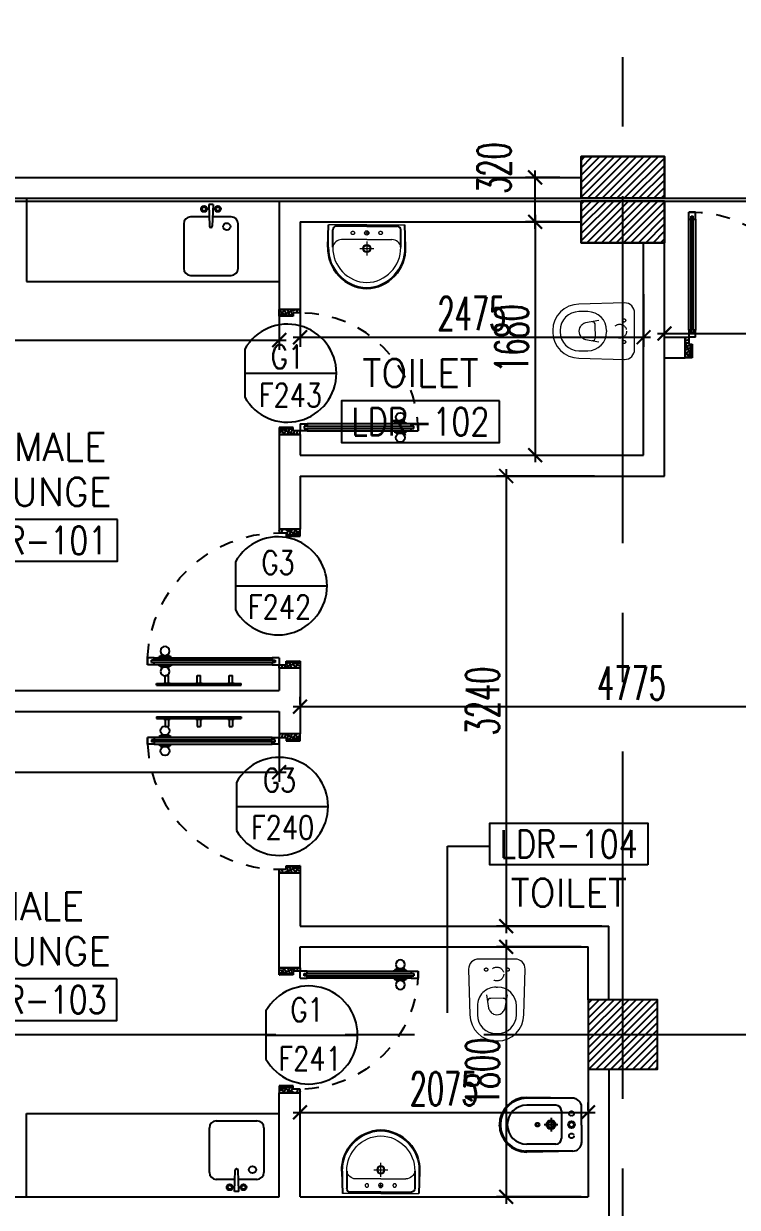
# Model space of a CAD drawing. Extents: x 275967.8 to 276060, y 57291.9 to 57371.4.
# Drawn here: x 275981.22 to 275986.36, y 57319.12 to 57327.64 of the extents above; entities that cross this region are included whole.
import ezdxf
from ezdxf.enums import TextEntityAlignment as Align

# ---------------------------------------------------------------- set-up
doc = ezdxf.new("R2010")
doc.units = 0
doc.header["$MEASUREMENT"] = 0
doc.header["$PDMODE"] = 34
for name, pattern in [('CENTERX2', [4, 2.5, -0.5, 0.5, -0.5]), ('DASHED', [0.75, 0.5, -0.25]), ('HIDDEN', [0.375, 0.25, -0.125]), ('HIDDEN2', [0.1875, 0.125, -0.0625])]:
    doc.linetypes.add(name, pattern=pattern)
doc.layers.get('0').update_dxf_attribs({"linetype": 'CONTINUOUS'})
doc.layers.get('DEFPOINTS').update_dxf_attribs({"linetype": 'CONTINUOUS'})
for name, color, linetype in [('AXES', 11, 'CENTERX2'), ('COL', 5, 'CONTINUOUS'), ('DIM', 4, 'CONTINUOUS'), ('DOOR', 7, 'CONTINUOUS'), ('DOOR-CR', 2, 'CONTINUOUS'), ('DOOR-NO', 3, 'CONTINUOUS'), ('FIX', 3, 'CONTINUOUS'), ('HAT', 8, 'CONTINUOUS'), ('ME-FIX', 3, 'CONTINUOUS'), ('NON-MEDICAL', 3, 'CONTINUOUS'), ('RM-BOX', 4, 'CONTINUOUS'), ('RM-NAME', 2, 'CONTINUOUS'), ('RM-NO', 2, 'CONTINUOUS'), ('WALL', 2, 'CONTINUOUS')]:
    doc.layers.add(name, color=color, linetype=linetype)
doc.styles.add('ROMANS', font='ROMANS.shx', dxfattribs={"width": 0.6})
doc.dimstyles.new('STANDARD in', dxfattribs={"dimtxt": 0.24, "dimasz": 0.1, "dimexe": 0.07, "dimexo": 0.05, "dimgap": 0.05, "dimtad": 1, "dimdec": 0, "dimlfac": 1000, "dimzin": 0, "dimdsep": 46, "dimtxsty": 'ROMANS', "dimblk": 'ARCHTICK', "dimcen": 0.05, "dimdle": 0.05, "dimclrd": 4, "dimclre": 4, "dimclrt": 2, "dimadec": 0, "dimazin": 0, "dimtfac": 1, "dimtdec": 0, "dimtmove": 2, "dimatfit": 3, "dimfxl": 0, "dimtolj": 1, "dimtzin": 0, "dimarcsym": 0})

# ---------------------------------------------------------------- blocks, each defined once
blk = doc.blocks.new('*X76')
at = {"color": 0}
for p, q in [((31339.2, 139897.8), (31791.2, 140349.7)), ((31339.2, 139950.8), (31738.1, 140349.7)), ((31339.2, 140003.9), (31685.1, 140349.7)), ((31339.2, 140056.9), (31632.1, 140349.7)), ((31339.2, 140109.9), (31579, 140349.7)), ((31339.2, 140163), (31526, 140349.7)), ((31339.2, 140216), (31473, 140349.7)), ((31339.2, 140269), (31419.9, 140349.7)), ((31339.2, 140322.1), (31366.9, 140349.7)), ((31344.2, 139849.7), (31839.2, 140344.8)), ((31397.2, 139849.7), (31839.2, 140291.7)), ((31450.3, 139849.7), (31839.2, 140238.7)), ((31503.3, 139849.7), (31839.2, 140185.7)), ((31556.3, 139849.7), (31839.2, 140132.6)), ((31609.4, 139849.7), (31839.2, 140079.6)), ((31662.4, 139849.7), (31839.2, 140026.6)), ((31715.4, 139849.7), (31839.2, 139973.5)), ((31768.5, 139849.7), (31839.2, 139920.5)), ((31821.5, 139849.7), (31839.2, 139867.5))]:
    blk.add_line(p, q, dxfattribs=at)
blk = doc.blocks.new('COL50')
at = {"layer": 'COL'}
blk.add_lwpolyline([(-250, 250), (-250, -250), (250, -250), (250, 250)], close=True, dxfattribs=at)
blk = doc.blocks.new('RM1')
at = {"layer": 'RM-BOX'}
blk.add_lwpolyline([(569.9, -200), (-569.9, -200), (-569.9, -500), (569.9, -500)], close=True, dxfattribs=at)
at = {"layer": 'RM-NAME', "style": 'ROMANS'}
for tag, p in [('ROOMNAME1', (0, 323.8)), ('ROOMNAME2', (0, 0))]:
    blk.add_attdef(tag, text='', height=200, dxfattribs=at).set_placement(p, align=Align.MIDDLE)
at = {"layer": 'RM-NO', "style": 'ROMANS', "width": 0.8}
blk.add_attdef('ROOMNO', text='', height=200, dxfattribs=at).set_placement((0, -350), align=Align.MIDDLE)
blk = doc.blocks.new('DD1')
at = {"layer": 'DOOR-CR'}
blk.add_line((-307.6, 0), (352.8, 0), dxfattribs=at)
blk.add_lwpolyline([(-307.6, -172.9, 3.820224), (-307.6, 172.9)], format="xyb", close=True, dxfattribs=at)
at = {"layer": 'DOOR-NO', "color": 255, "style": 'ROMANS', "width": 0.8}
for tag, p in [('G', (0, 183.5)), ('000', (0, -141.4))]:
    blk.add_attdef(tag, text='', height=204, dxfattribs=at).set_placement(p, align=Align.MIDDLE)
blk = doc.blocks.new('DOOR90')
at = {"layer": 'DOOR', "color": 0, "linetype": 'ByBlock'}
for p, q in [((-150, 0), (-150, -25)), ((-150, 0), (0, 0)), ((0, -50), (0, 0)), ((-1000, -25), (-1000, -75)), ((-1000, -75), (-1000, -25)), ((-950, -25), (-1000, -25)), ((-950, -75), (-1000, -75)), ((-970, -42), (-970, -58)), ((-950, -42), (-970, -42)), ((-950, -58), (-970, -58)), ((-950, -25), (-950, -42)), ((-950, -58), (-950, -75)), ((-917.6, -25), (-917.6, -17.8)), ((-827.6, -17.8), (-917.6, -17.8)), ((-917.6, -75), (-917.6, -82.2)), ((-827.6, -82.2), (-917.6, -82.2)), ((-905, -17.8), (-905, -8.8)), ((-905, -8.8), (-840.2, -8.8)), ((-905, -17.8), (-840.2, -17.8)), ((-905, -82.2), (-905, -91.2)), ((-905, -82.2), (-840.2, -82.2)), ((-840.2, -17.8), (-840.2, -8.8)), ((-840.2, -82.2), (-840.2, -91.2)), ((-827.6, -25), (-827.6, -17.8)), ((-827.6, -75), (-827.6, -82.2)), ((-200, -42), (-200, -25)), ((-200, -25), (-150, -25)), ((-180, -42), (-200, -42)), ((-200, -75), (-200, -58)), ((-200, -58), (-180, -58)), ((-150, -75), (-200, -75)), ((-180, -58), (-180, -42)), ((-150, -75), (-150, -25)), ((-150, -25), (-100, -25)), ((-100, -25), (-100, -50)), ((-100, -50), (0, -50)), ((-905, -91.2), (-840.2, -91.2)), ((-100, -850), (0, -850)), ((-100, -875), (-100, -850)), ((0, -850), (0, -900)), ((-150, -900), (-150, -875)), ((-150, -875), (-100, -875)), ((0, -900), (-150, -900)), ((-150, -900), (0, -900))]:
    blk.add_line(p, q, dxfattribs=at)
at = {"layer": 'DOOR', "color": 9, "linetype": 'ByBlock'}
for p, q in [((0, -50), (-113.7, 0)), ((0, -50), (-40.1, 0)), ((0, -50), (-100, -36.6)), ((0, -850), (-113.7, -900)), ((0, -850), (-100, -863.4)), ((0, -850), (-40.1, -900))]:
    blk.add_line(p, q, dxfattribs=at)
at = {"layer": 'DOOR', "linetype": 'ByBlock'}
for p, q in [((-200, -25), (-950, -25)), ((-200, -42), (-950, -42)), ((-200, -58), (-950, -58)), ((-950, -75), (-200, -75))]:
    blk.add_line(p, q, dxfattribs=at)
at = {"layer": 'DOOR', "color": 0, "linetype": 'ByBlock'}
for centre in [(-872.6, 23.5), (-872.6, -123.5)]:
    blk.add_circle(centre, 32.4, dxfattribs=at)
at = {"layer": 'DOOR', "color": 9, "linetype": 'ByBlock'}
for centre, radius, start, end in [((0, -50), 154.4, 161.10529, 166.28577), ((0, -50), 134.4, 158.15985, 169.28002), ((0, -50), 94.4, 148.01819, 180), ((0, -50), 74.4, 137.77643, 180), ((0, -50), 114.4, 154.08384, 167.37743), ((0, -50), 54.4, 113.20738, 180), ((0, -50), 34.4, 90, 180), ((0, -50), 14.4, 90, 180), ((0, -850), 94.4, 180, 211.98181), ((0, -850), 74.4, 180, 222.22357), ((0, -850), 54.4, 180, 246.79262), ((0, -850), 34.4, 180, 270), ((0, -850), 14.4, 180, 270), ((0, -850), 154.4, 193.71423, 198.89471), ((0, -850), 134.4, 190.71998, 201.84015)]:
    blk.add_arc(centre, radius, start, end, dxfattribs=at)
at = {"layer": 'DOOR', "linetype": 'HIDDEN', "ltscale": 0.5}
blk.add_arc((-150, -25), 850, 180, 270, dxfattribs=at)
blk = doc.blocks.new('C5')
at = {"layer": 'HAT', "linetype": 'ByBlock'}
h = blk.add_hatch(dxfattribs=at)
h.set_pattern_fill('ANSI31', color=256, scale=300, style=0)
h.set_pattern_definition([(45, (-223356.182, -51411.005), (-26.516504, 26.516504), [])])
h.paths.add_polyline_path([(300, 300), (0, 300), (0, 0), (300, 0)])
h.paths.add_polyline_path([(600, 300), (300, 300), (300, 0), (600, 0)])
at = {"layer": 'COL'}
blk.add_lwpolyline([(600, 300), (0, 300), (0, 0), (600, 0)], close=True, dxfattribs=at)
blk = doc.blocks.new('WC1')
at = {"layer": 'FIX', "lineweight": 20}
for p, q in [((-210, 203.8), (-538, 193.8)), ((-475, 140.8), (-538, 140.8)), ((-727, 4.8), (-727, -4.8)), ((-674, 4.8), (-674, -4.8)), ((-533.7, 24.2), (-539.5, 0)), ((-539.5, 0), (-533.7, -24.2)), ((-394.8, 75.7), (-490.4, 60.1)), ((-339, 4.8), (-339, -4.8)), ((-490.4, -60.1), (-394.8, -75.7)), ((-538, -140.8), (-475, -140.8)), ((-538, -193.8), (-210, -203.8))]:
    blk.add_line(p, q, dxfattribs=at)
at = {"layer": 'FIX', "linetype": 'Continuous', "lineweight": 20}
blk.add_line((-420.1, -47.3), (-420.4, 44.6), dxfattribs=at)
at = {"layer": 'FIX', "lineweight": 20}
blk.add_lwpolyline([(-213.2, -203.8), (-210, -203.8, 0.414214), (-137, -130.8), (-137, 0), (-137, 130.8, 0.414214), (-210, 203.8)], format="xyb", dxfattribs=at)
at = {"layer": 'FIX', "linetype": 'HIDDEN', "lineweight": 20, "ltscale": 0.05}
for centre in [(-213.2, 77.5), (-213.2, -77.5)]:
    blk.add_circle(centre, 11.6, dxfattribs=at)
at = {"layer": 'FIX', "linetype": 'HIDDEN2', "lineweight": 20, "ltscale": 0.3}
blk.add_circle((-245, 0), 49.8, dxfattribs=at)
at = {"layer": 'FIX', "lineweight": 20}
for centre, radius, start, end in [((-538, 4.8), 189, 90, 180), ((-538, 4.8), 136, 90, 180), ((-475, 4.8), 136, 360, 90), ((-473, -6.9), 68.2, 128.92417, 152.84682), ((-464.4, -17.6), 82, 108.49595, 128.92417), ((-538, -4.8), 189, 180, 270), ((-538, -4.8), 136, 180, 270), ((-473, 6.9), 68.2, 207.15318, 231.07583), ((-464.4, 17.6), 82, 231.07583, 251.50405), ((-475, -4.8), 136, 270, 0)]:
    blk.add_arc(centre, radius, start, end, dxfattribs=at)
at = {"layer": 'FIX', "linetype": 'Continuous', "lineweight": 20}
for centre, start, end in [((-442.7, 45.5), 357.66621, 91.61215), ((-442.4, -45.6), 268.38785, 2.33379)]:
    blk.add_arc(centre, 22.3, start, end, dxfattribs=at)
blk = doc.blocks.new('BIDET1')
at = {"layer": 'FIX'}
for p, q in [((-88, 190), (-427.7, 190)), ((-210, 140), (-420, 140)), ((-170, 100), (-170, -100)), ((-25, -2.7), (-25, 128.1)), ((-616.7, 2.1), (-616.7, -2.7)), ((-352, 1.5), (-352, 1.5)), ((-350.1, 5.3), (-350.1, 5.3)), ((-348.2, 1.5), (-348.2, 1.5)), ((-346.3, 5.3), (-346.3, 5.3)), ((-344.4, 9.1), (-344.4, 9.1)), ((-344.4, 1.5), (-344.4, 1.5)), ((-342.4, 5.3), (-342.4, 5.3)), ((-340.5, 9.1), (-340.5, 9.1)), ((-340.5, 1.5), (-340.5, 1.5)), ((-338.6, 5.3), (-338.6, 5.3)), ((-336.7, 1.5), (-336.7, 1.5)), ((-334.8, 5.3), (-334.8, 5.3)), ((-332.9, 1.5), (-332.9, 1.5)), ((-616.7, -7.6), (-616.7, -2.7)), ((-350.1, -2.3), (-350.1, -2.3)), ((-348.2, -6.2), (-348.2, -6.2)), ((-346.3, -2.3), (-346.3, -2.3)), ((-346.3, -10), (-346.3, -10)), ((-344.4, -6.2), (-344.4, -6.2)), ((-342.4, -2.3), (-342.4, -2.3)), ((-342.4, -10), (-342.4, -10)), ((-340.5, -6.2), (-340.5, -6.2)), ((-338.6, -2.3), (-338.6, -2.3)), ((-338.6, -10), (-338.6, -10)), ((-336.7, -6.2), (-336.7, -6.2)), ((-334.8, -2.3), (-334.8, -2.3)), ((-332.9, -6.2), (-332.9, -6.2)), ((-331, -2.3), (-331, -2.3)), ((-25, -2.7), (-25, -133.6)), ((-210, -140), (-420, -140)), ((-88, -190), (-427.7, -190))]:
    blk.add_line(p, q, dxfattribs=at)
at = {"layer": 'FIX', "linetype": 'ByBlock', "ltscale": 0.3}
for p, q in [((-75, 190), (-420, 196.7)), ((-75, -190), (-420, -196.7))]:
    blk.add_line(p, q, dxfattribs=at)
at = {"layer": 'FIX', "linetype": 'DASHED', "ltscale": 0.05}
for p, q in [((-196.1, 0), (-293.9, 0)), ((-245, 48.9), (-245, -48.9))]:
    blk.add_line(p, q, dxfattribs=at)
at = {"layer": 'FIX', "linetype": 'HIDDEN', "ltscale": 0.05}
for centre in [(-97.5, 80), (-97.5, -80)]:
    blk.add_circle(centre, 17.5, dxfattribs=at)
at = {"layer": 'FIX'}
for centre, radius in [((-342, 0), 13.8), ((-342, 0), 11), ((-245, 0), 31.7), ((-245, 0), 22.5), ((-97.5, 0), 24.5), ((-97.5, 0), 17.5)]:
    blk.add_circle(centre, radius, dxfattribs=at)
at = {"layer": 'FIX', "linetype": 'ByBlock', "ltscale": 0.3}
blk.add_arc((-420, 0), 196.7, 90, 270, dxfattribs=at)
at = {"layer": 'FIX'}
for centre, radius, start, end in [((-420, 0), 190, 90, 270), ((-87.1, 127.9), 62.1, 0.14634, 90.8397), ((-420, 0), 140, 90, 270), ((-210, 100), 40, 0, 90), ((-210, -100), 40, 270, 0), ((-87.1, -127.9), 62.1, 269.1603, 359.85366)]:
    blk.add_arc(centre, radius, start, end, dxfattribs=at)
blk = doc.blocks.new('LAV1')
at = {"layer": 'FIX', "linetype": 'DASHED', "lineweight": 20, "ltscale": 0.05}
for p, q in [((-0.5, 170), (-0.5, 270)), ((-0.5, 170), (-0.5, 270)), ((49.5, 220), (-50.5, 220))]:
    blk.add_line(p, q, dxfattribs=at)
at = {"layer": 'FIX', "linetype": 'ByBlock', "ltscale": 0.3}
for p, q in [((-280, 210), (-275, 50)), ((-245, 210), (-245, 85)), ((245, 210), (245, 85)), ((280, 210), (275, 50)), ((0, 60), (-220.2, 60)), ((0, 60), (220.2, 60))]:
    blk.add_line(p, q, dxfattribs=at)
at = {"layer": 'FIX', "linetype": 'Continuous', "lineweight": 20}
for p, q in [((-275, 210), (-275, 50)), ((275, 210), (275, 50)), ((0, 155), (-181.4, 155)), ((0, 155), (181.4, 155)), ((0, 50), (-275, 50)), ((0, 50), (-252.5, 50)), ((0, 50), (252.5, 50)), ((0, 50), (275, 50))]:
    blk.add_line(p, q, dxfattribs=at)
at = {"layer": 'FIX', "lineweight": 20}
for p, q in [((15.6, 107.5), (-15.5, 107.5)), ((0, 92), (0, 123))]:
    blk.add_line(p, q, dxfattribs=at)
for centre, radius in [((-0.5, 220), 29.5), ((-0.5, 220), 22.5), ((0, 107.5), 15.5)]:
    blk.add_circle(centre, radius, dxfattribs=at)
at = {"layer": 'FIX', "linetype": 'HIDDEN', "lineweight": 20, "ltscale": 0.05}
for centre in [(-100, 107.5), (100, 107.5)]:
    blk.add_circle(centre, 12.4, dxfattribs=at)
at = {"layer": 'FIX', "linetype": 'ByBlock', "ltscale": 0.3}
for centre, radius, start, end in [((6.9, 220), 287, 91.37765, 182.00641), ((-6.9, 220), 287, 357.99359, 88.62235), ((-220.1, 84.9), 24.9, 179.70214, 269.94861), ((220.1, 84.9), 24.9, 270.05139, 0.29786)]:
    blk.add_arc(centre, radius, start, end, dxfattribs=at)
at = {"layer": 'FIX', "linetype": 'Continuous', "lineweight": 20}
for centre, radius, start, end in [((8.4, 216.7), 283.4, 91.6988, 181.35097), ((7.6, 212.5), 252.7, 91.73281, 180.48842), ((-8.4, 216.7), 283.4, 358.64903, 88.3012), ((-7.6, 212.5), 252.7, 359.51158, 88.26719), ((-179.2, 221.8), 66.9, 190.20056, 268.07863), ((179.2, 221.8), 66.9, 271.92137, 349.79944)]:
    blk.add_arc(centre, radius, start, end, dxfattribs=at)
blk = doc.blocks.new('_ARCHTICK')
at = {"color": 0, "linetype": 'ByBlock', "const_width": 0.15}
blk.add_lwpolyline([(-0.5, -0.5), (0.5, 0.5)], dxfattribs=at)
blk = doc.blocks.new('*D412')
at = {"layer": 'DEFPOINTS', "color": 0, "linetype": 'ByBlock', "ltscale": 0.3}
for p in [(275978.5855, 57325.6433), (275983.0605, 57325.6755), (275983.0605, 57325.3614)]:
    blk.add_point(p, dxfattribs=at)
at = {"layer": 'DIM', "color": 4, "linetype": 'ByBlock', "lineweight": -2, "ltscale": 0.3}
for p, q in [((275983.0605, 57325.6255), (275983.0605, 57325.2914)), ((275978.5855, 57325.5933), (275978.5855, 57325.2914)), ((275978.5355, 57325.3614), (275983.1105, 57325.3614))]:
    blk.add_line(p, q, dxfattribs=at)
at = {"layer": 'DIM', "color": 4, "linetype": 'ByBlock', "lineweight": -2, "ltscale": 0.3, "xscale": 0.1, "yscale": 0.1, "zscale": 0.1, "rotation": 180}
blk.add_blockref('_ARCHTICK', (275978.5855, 57325.3614), dxfattribs=at)
at = {"layer": 'DIM', "color": 4, "linetype": 'ByBlock', "lineweight": -2, "ltscale": 0.3, "xscale": 0.1, "yscale": 0.1, "zscale": 0.1}
blk.add_blockref('_ARCHTICK', (275983.0605, 57325.3614), dxfattribs=at)
at = {"layer": 'DIM', "color": 2, "linetype": 'ByBlock', "ltscale": 0.3, "insert": (275980.823, 57325.5314), "char_height": 0.24, "attachment_point": 5, "style": 'ROMANS'}
blk.add_mtext('\\A1;4475', dxfattribs=at)
blk = doc.blocks.new('*D411')
at = {"layer": 'DEFPOINTS', "color": 0, "linetype": 'ByBlock', "ltscale": 0.3}
for p in [(275985.6855, 57325.7433), (275983.2105, 57325.6702), (275985.6855, 57325.3821)]:
    blk.add_point(p, dxfattribs=at)
at = {"layer": 'DIM', "color": 4, "linetype": 'ByBlock', "lineweight": -2, "ltscale": 0.3}
for p, q in [((275983.2105, 57325.6202), (275983.2105, 57325.3121)), ((275985.6855, 57325.6933), (275985.6855, 57325.3121)), ((275983.1605, 57325.3821), (275985.7355, 57325.3821))]:
    blk.add_line(p, q, dxfattribs=at)
at = {"layer": 'DIM', "color": 4, "linetype": 'ByBlock', "lineweight": -2, "ltscale": 0.3, "xscale": 0.1, "yscale": 0.1, "zscale": 0.1, "rotation": 180}
blk.add_blockref('_ARCHTICK', (275983.2105, 57325.3821), dxfattribs=at)
at = {"layer": 'DIM', "color": 4, "linetype": 'ByBlock', "lineweight": -2, "ltscale": 0.3, "xscale": 0.1, "yscale": 0.1, "zscale": 0.1}
blk.add_blockref('_ARCHTICK', (275985.6855, 57325.3821), dxfattribs=at)
at = {"layer": 'DIM', "color": 2, "linetype": 'ByBlock', "ltscale": 0.3, "insert": (275984.448, 57325.5521), "char_height": 0.24, "attachment_point": 5, "style": 'ROMANS'}
blk.add_mtext('\\A1;2475', dxfattribs=at)
blk = doc.blocks.new('*D410')
at = {"layer": 'DEFPOINTS', "color": 0, "linetype": 'ByBlock', "ltscale": 0.3}
for p in [(275984.7003, 57326.213), (275984.7004, 57324.533), (275984.9049, 57324.533)]:
    blk.add_point(p, dxfattribs=at)
at = {"layer": 'DIM', "color": 4, "linetype": 'ByBlock', "lineweight": -2, "ltscale": 0.3}
for p, q in [((275984.7503, 57326.213), (275984.9749, 57326.213)), ((275984.9049, 57326.263), (275984.9049, 57324.483)), ((275984.7504, 57324.533), (275984.9749, 57324.533))]:
    blk.add_line(p, q, dxfattribs=at)
at = {"layer": 'DIM', "color": 4, "linetype": 'ByBlock', "lineweight": -2, "ltscale": 0.3, "xscale": 0.1, "yscale": 0.1, "zscale": 0.1}
for p, rotation in [((275984.9049, 57326.213), 90), ((275984.9049, 57324.533), 270)]:
    blk.add_blockref('_ARCHTICK', p, dxfattribs=dict(at, rotation=rotation))
at = {"layer": 'DIM', "color": 2, "linetype": 'ByBlock', "ltscale": 0.3, "insert": (275984.7349, 57325.373), "char_height": 0.24, "attachment_point": 5, "rotation": 90, "style": 'ROMANS'}
blk.add_mtext('\\A1;1680', dxfattribs=at)
blk = doc.blocks.new('*D409')
at = {"layer": 'DEFPOINTS', "color": 0, "linetype": 'ByBlock', "ltscale": 0.3}
for p in [(275984.9039, 57326.5329), (275985.1314, 57326.5329), (275985.1314, 57326.213)]:
    blk.add_point(p, dxfattribs=at)
at = {"layer": 'DIM', "color": 4, "linetype": 'ByBlock', "lineweight": -2, "ltscale": 0.3}
for p, q in [((275984.9039, 57326.163), (275984.9039, 57326.5829)), ((275985.0814, 57326.5329), (275984.8339, 57326.5329)), ((275985.0814, 57326.213), (275984.8339, 57326.213))]:
    blk.add_line(p, q, dxfattribs=at)
at = {"layer": 'DIM', "color": 4, "linetype": 'ByBlock', "lineweight": -2, "ltscale": 0.3, "xscale": 0.1, "yscale": 0.1, "zscale": 0.1}
for p, rotation in [((275984.9039, 57326.5329), 90), ((275984.9039, 57326.213), 270)]:
    blk.add_blockref('_ARCHTICK', p, dxfattribs=dict(at, rotation=rotation))
at = {"layer": 'DIM', "color": 2, "linetype": 'ByBlock', "ltscale": 0.3, "insert": (275984.6082, 57326.6002), "char_height": 0.24, "attachment_point": 5, "rotation": 90, "style": 'ROMANS'}
blk.add_mtext('\\A1;320', dxfattribs=at)
blk = doc.blocks.new('*D407')
at = {"layer": 'DEFPOINTS', "color": 0, "linetype": 'ByBlock', "ltscale": 0.3}
for p in [(275983.0605, 57322.6879), (275978.5855, 57322.3254), (275983.0605, 57322.2508)]:
    blk.add_point(p, dxfattribs=at)
at = {"layer": 'DIM', "color": 4, "linetype": 'ByBlock', "lineweight": -2, "ltscale": 0.3}
for p, q in [((275983.0605, 57322.6379), (275983.0605, 57322.1808)), ((275978.5355, 57322.2508), (275983.1105, 57322.2508)), ((275978.5855, 57322.2754), (275978.5855, 57322.1808))]:
    blk.add_line(p, q, dxfattribs=at)
at = {"layer": 'DIM', "color": 4, "linetype": 'ByBlock', "lineweight": -2, "ltscale": 0.3, "xscale": 0.1, "yscale": 0.1, "zscale": 0.1, "rotation": 180}
blk.add_blockref('_ARCHTICK', (275978.5855, 57322.2508), dxfattribs=at)
at = {"layer": 'DIM', "color": 4, "linetype": 'ByBlock', "lineweight": -2, "ltscale": 0.3, "xscale": 0.1, "yscale": 0.1, "zscale": 0.1}
blk.add_blockref('_ARCHTICK', (275983.0605, 57322.2508), dxfattribs=at)
at = {"layer": 'DIM', "color": 2, "linetype": 'ByBlock', "ltscale": 0.3, "insert": (275980.823, 57322.4208), "char_height": 0.24, "attachment_point": 5, "style": 'ROMANS'}
blk.add_mtext('\\A1;4475', dxfattribs=at)
blk = doc.blocks.new('*D406')
at = {"layer": 'DEFPOINTS', "color": 0, "linetype": 'ByBlock', "ltscale": 0.3}
for p in [(275983.2105, 57319.7659), (275985.2855, 57319.8015), (275985.2855, 57319.7659)]:
    blk.add_point(p, dxfattribs=at)
at = {"layer": 'DIM', "color": 4, "linetype": 'ByBlock', "lineweight": -2, "ltscale": 0.3}
for p, q in [((275983.2105, 57319.8159), (275983.2105, 57319.8715)), ((275985.2855, 57319.8159), (275985.2855, 57319.8715)), ((275983.1605, 57319.8015), (275985.3355, 57319.8015))]:
    blk.add_line(p, q, dxfattribs=at)
at = {"layer": 'DIM', "color": 4, "linetype": 'ByBlock', "lineweight": -2, "ltscale": 0.3, "xscale": 0.1, "yscale": 0.1, "zscale": 0.1, "rotation": 180}
blk.add_blockref('_ARCHTICK', (275983.2105, 57319.8015), dxfattribs=at)
at = {"layer": 'DIM', "color": 4, "linetype": 'ByBlock', "lineweight": -2, "ltscale": 0.3, "xscale": 0.1, "yscale": 0.1, "zscale": 0.1}
blk.add_blockref('_ARCHTICK', (275985.2855, 57319.8015), dxfattribs=at)
at = {"layer": 'DIM', "color": 2, "linetype": 'ByBlock', "ltscale": 0.3, "insert": (275984.248, 57319.9715), "char_height": 0.24, "attachment_point": 5, "style": 'ROMANS'}
blk.add_mtext('\\A1;2075', dxfattribs=at)
blk = doc.blocks.new('*D405')
at = {"layer": 'DEFPOINTS', "color": 0, "linetype": 'ByBlock', "ltscale": 0.3}
for p in [(275985.2855, 57320.9929), (275984.6954, 57319.1929), (275985.2855, 57319.1929)]:
    blk.add_point(p, dxfattribs=at)
at = {"layer": 'DIM', "color": 4, "linetype": 'ByBlock', "lineweight": -2, "ltscale": 0.3}
for p, q in [((275984.6954, 57321.0429), (275984.6954, 57319.1429)), ((275985.2355, 57320.9929), (275984.6254, 57320.9929)), ((275985.2355, 57319.1929), (275984.6254, 57319.1929))]:
    blk.add_line(p, q, dxfattribs=at)
at = {"layer": 'DIM', "color": 4, "linetype": 'ByBlock', "lineweight": -2, "ltscale": 0.3, "xscale": 0.1, "yscale": 0.1, "zscale": 0.1}
for p, rotation in [((275984.6954, 57320.9929), 90), ((275984.6954, 57319.1929), 270)]:
    blk.add_blockref('_ARCHTICK', p, dxfattribs=dict(at, rotation=rotation))
at = {"layer": 'DIM', "color": 2, "linetype": 'ByBlock', "ltscale": 0.3, "insert": (275984.5254, 57320.0929), "char_height": 0.24, "attachment_point": 5, "rotation": 90, "style": 'ROMANS'}
blk.add_mtext('\\A1;1800', dxfattribs=at)
blk = doc.blocks.new('*D404')
at = {"layer": 'DEFPOINTS', "color": 0, "linetype": 'ByBlock', "ltscale": 0.3}
for p in [(275985.3825, 57324.383), (275984.6954, 57321.1429), (275985.4355, 57321.1429)]:
    blk.add_point(p, dxfattribs=at)
at = {"layer": 'DIM', "color": 4, "linetype": 'ByBlock', "lineweight": -2, "ltscale": 0.3}
for p, q in [((275984.6954, 57324.433), (275984.6954, 57321.0929)), ((275985.3325, 57324.383), (275984.6254, 57324.383)), ((275985.3855, 57321.1429), (275984.6254, 57321.1429))]:
    blk.add_line(p, q, dxfattribs=at)
at = {"layer": 'DIM', "color": 4, "linetype": 'ByBlock', "lineweight": -2, "ltscale": 0.3, "xscale": 0.1, "yscale": 0.1, "zscale": 0.1}
for p, rotation in [((275984.6954, 57324.383), 90), ((275984.6954, 57321.1429), 270)]:
    blk.add_blockref('_ARCHTICK', p, dxfattribs=dict(at, rotation=rotation))
at = {"layer": 'DIM', "color": 2, "linetype": 'ByBlock', "ltscale": 0.3, "insert": (275984.5254, 57322.763), "char_height": 0.24, "attachment_point": 5, "rotation": 90, "style": 'ROMANS'}
blk.add_mtext('\\A1;3240', dxfattribs=at)
blk = doc.blocks.new('*D276')
at = {"layer": 'DEFPOINTS', "color": 0, "linetype": 'ByBlock', "ltscale": 0.3}
for p in [(275987.9855, 57325.409), (275985.8355, 57324.9525), (275987.9855, 57324.9525)]:
    blk.add_point(p, dxfattribs=at)
at = {"layer": 'DIM', "color": 4, "linetype": 'ByBlock', "lineweight": -2, "ltscale": 0.3}
for p, q in [((275985.8355, 57325.0025), (275985.8355, 57325.479)), ((275987.9855, 57325.0025), (275987.9855, 57325.479)), ((275985.7855, 57325.409), (275988.0355, 57325.409))]:
    blk.add_line(p, q, dxfattribs=at)
at = {"layer": 'DIM', "color": 4, "linetype": 'ByBlock', "lineweight": -2, "ltscale": 0.3, "xscale": 0.1, "yscale": 0.1, "zscale": 0.1, "rotation": 180}
blk.add_blockref('_ARCHTICK', (275985.8355, 57325.409), dxfattribs=at)
at = {"layer": 'DIM', "color": 4, "linetype": 'ByBlock', "lineweight": -2, "ltscale": 0.3, "xscale": 0.1, "yscale": 0.1, "zscale": 0.1}
blk.add_blockref('_ARCHTICK', (275987.9855, 57325.409), dxfattribs=at)
at = {"layer": 'DIM', "color": 2, "linetype": 'ByBlock', "ltscale": 0.3, "insert": (275986.9105, 57325.579), "char_height": 0.24, "attachment_point": 5, "style": 'ROMANS'}
blk.add_mtext('\\A1;2150', dxfattribs=at)
blk = doc.blocks.new('DOOR-10')
at = {"layer": 'DOOR', "color": 0, "linetype": 'ByBlock'}
for p, q in [((-25.7, 1100), (-75.7, 1100)), ((-75.7, 1100), (-25.7, 1100)), ((-75.7, 1050), (-75.7, 1100)), ((-58.7, 1050), (-75.7, 1050)), ((-42.7, 1070), (-58.7, 1070)), ((-58.7, 1050), (-58.7, 1070)), ((-42.7, 1050), (-42.7, 1070)), ((-25.7, 1050), (-42.7, 1050)), ((-25.7, 1050), (-25.7, 1100)), ((-82.9, 1005), (-91.9, 1005)), ((-91.9, 1005), (-91.9, 940.2)), ((-82.9, 940.2), (-91.9, 940.2)), ((-75.7, 1017.6), (-82.9, 1017.6)), ((-82.9, 927.6), (-82.9, 1017.6)), ((-82.9, 1005), (-82.9, 940.2)), ((-25.7, 1017.6), (-18.5, 1017.6)), ((-18.5, 927.6), (-18.5, 1017.6)), ((-18.5, 1005), (-9.5, 1005)), ((-18.5, 1005), (-18.5, 940.2)), ((-18.5, 940.2), (-9.5, 940.2)), ((-9.5, 1005), (-9.5, 940.2)), ((-75.7, 927.6), (-82.9, 927.6)), ((-25.7, 927.6), (-18.5, 927.6)), ((-75.7, 200), (-58.7, 200)), ((-75.7, 150), (-75.7, 200)), ((-58.7, 200), (-58.7, 180)), ((-58.7, 180), (-42.7, 180)), ((-42.7, 200), (-25.7, 200)), ((-42.7, 180), (-42.7, 200)), ((-25.7, 200), (-25.7, 150)), ((-1000.7, 0), (-1000.7, 150)), ((-1000.7, 150), (-975.7, 150)), ((-1000.7, 150), (-1000.7, 0)), ((-975.7, 150), (-975.7, 100)), ((-975.7, 100), (-950.7, 100)), ((-950.7, 100), (-950.7, 0)), ((-75.7, 150), (-25.7, 150)), ((-50.7, 100), (-50.7, 0)), ((-25.7, 100), (-50.7, 100)), ((-0.7, 150), (-25.7, 150)), ((-25.7, 150), (-25.7, 100)), ((-950.7, 0), (-1000.7, 0)), ((-50.7, 0), (-0.7, 0))]:
    blk.add_line(p, q, dxfattribs=at)
at = {"layer": 'DOOR', "linetype": 'ByBlock'}
for p, q in [((-75.7, 1050), (-75.7, 200)), ((-58.7, 200), (-58.7, 1050)), ((-42.7, 200), (-42.7, 1050)), ((-25.7, 200), (-25.7, 1050))]:
    blk.add_line(p, q, dxfattribs=at)
at = {"layer": 'DOOR', "color": 9, "linetype": 'ByBlock'}
for p, q in [((-950.7, 0), (-1000.7, 113.7)), ((-950.7, 0), (-964.1, 100)), ((-50.7, 0), (-0.7, 113.7)), ((-50.7, 0), (-37.3, 100)), ((-0.7, 0), (-0.7, 150)), ((-950.7, 0), (-1000.7, 40.1)), ((-50.7, 0), (-0.7, 40.1))]:
    blk.add_line(p, q, dxfattribs=at)
at = {"layer": 'DOOR', "color": 0, "linetype": 'ByBlock'}
for centre in [(-124.2, 972.6), (22.8, 972.6)]:
    blk.add_circle(centre, 32.4, dxfattribs=at)
at = {"layer": 'DOOR', "linetype": 'HIDDEN', "ltscale": 0.5}
blk.add_arc((-23.4, 149.1), 952.3, 93.14816, 179.94816, dxfattribs=at)
at = {"layer": 'DOOR', "color": 9, "linetype": 'ByBlock'}
for centre, radius, start, end in [((-950.7, 0), 154.4, 103.71423, 108.89471), ((-950.7, 0), 134.4, 100.71998, 111.84015), ((-950.7, 0), 94.4, 90, 121.98181), ((-50.7, 0), 94.4, 58.01819, 90), ((-50.7, 0), 134.4, 68.15985, 79.28002), ((-50.7, 0), 114.4, 64.08384, 77.37743), ((-50.7, 0), 154.4, 71.10529, 76.28577), ((-950.7, 0), 74.4, 90, 132.22357), ((-950.7, 0), 54.4, 90, 156.79262), ((-950.7, 0), 34.4, 90, 180), ((-950.7, 0), 14.4, 90, 180), ((-50.7, 0), 74.4, 47.77643, 90), ((-50.7, 0), 54.4, 23.20738, 90), ((-50.7, 0), 34.4, 0, 90), ((-50.7, 0), 14.4, 0, 90)]:
    blk.add_arc(centre, radius, start, end, dxfattribs=at)
blk = doc.blocks.new('A$C272A55A0')
at = {"layer": 'DOOR', "color": 0, "linetype": 'ByBlock'}
for p, q in [((0, 900.4), (0, 1050.4)), ((50, 1050.4), (0, 1050.4)), ((50, 950.4), (50, 1050.4)), ((1750, 950.4), (1750, 1050.4)), ((1750, 1050.4), (1800, 1050.4)), ((1800, 1050.4), (1800, 900.4)), ((25, 950.4), (50, 950.4)), ((25, 900.4), (25, 950.4)), ((1775, 950.4), (1750, 950.4)), ((1775, 900.4), (1775, 950.4)), ((0, 900.4), (25, 900.4)), ((75, 900.4), (25, 900.4)), ((25, 850.4), (25, 900.4)), ((58, 870.4), (42, 870.4)), ((42, 870.4), (42, 850.4)), ((58, 850.4), (58, 870.4)), ((75, 900.4), (75, 850.4)), ((1725, 900.4), (1775, 900.4)), ((1725, 900.4), (1725, 850.4)), ((1742, 870.4), (1758, 870.4)), ((1742, 850.4), (1742, 870.4)), ((1758, 870.4), (1758, 850.4)), ((1800, 900.4), (1775, 900.4)), ((1775, 850.4), (1775, 900.4)), ((42, 850.4), (25, 850.4)), ((75, 850.4), (58, 850.4)), ((1725, 850.4), (1742, 850.4)), ((1758, 850.4), (1775, 850.4)), ((1725, 172.7), (1717.8, 172.7)), ((1717.8, 172.7), (1717.8, 82.7)), ((1775, 172.7), (1782.2, 172.7)), ((1782.2, 172.7), (1782.2, 82.7)), ((1717.8, 160.1), (1708.8, 160.1)), ((1708.8, 95.3), (1708.8, 160.1)), ((1717.8, 95.3), (1708.8, 95.3)), ((1717.8, 95.3), (1717.8, 160.1)), ((1782.2, 160.1), (1791.2, 160.1)), ((1782.2, 95.3), (1782.2, 160.1)), ((1782.2, 95.3), (1791.2, 95.3)), ((1791.2, 95.3), (1791.2, 160.1)), ((25, 50.4), (42, 50.4)), ((25, 50.4), (25, 0.4)), ((25, 0.4), (75, 0.4)), ((75, 0.4), (25, 0.4)), ((42, 50.4), (42, 30.4)), ((42, 30.4), (58, 30.4)), ((58, 50.4), (75, 50.4)), ((58, 50.4), (58, 30.4)), ((75, 50.4), (75, 0.4)), ((1725, 82.7), (1717.8, 82.7)), ((1742, 50.4), (1725, 50.4)), ((1725, 50.4), (1725, 0.4)), ((1775, 0.4), (1725, 0.4)), ((1725, 0.4), (1775, 0.4)), ((1742, 50.4), (1742, 30.4)), ((1758, 30.4), (1742, 30.4)), ((1775, 50.4), (1758, 50.4)), ((1758, 50.4), (1758, 30.4)), ((1775, 82.7), (1782.2, 82.7)), ((1775, 50.4), (1775, 0.4))]:
    blk.add_line(p, q, dxfattribs=at)
at = {"layer": 'DOOR', "color": 9, "linetype": 'ByBlock'}
for p, q in [((50, 1050.4), (0, 1010.2)), ((50, 1050.4), (0, 936.6)), ((50, 1050.4), (36.6, 950.4)), ((1750, 1050.4), (1800, 1010.2)), ((1750, 1050.4), (1800, 936.6)), ((1750, 1050.4), (1763.4, 950.4))]:
    blk.add_line(p, q, dxfattribs=at)
at = {"layer": 'DOOR', "linetype": 'ByBlock'}
for p, q in [((25, 850.4), (25, 50.4)), ((42, 850.4), (42, 50.4)), ((58, 850.4), (58, 50.4)), ((75, 50.4), (75, 850.4)), ((1725, 50.4), (1725, 850.4)), ((1742, 850.4), (1742, 50.4)), ((1758, 850.4), (1758, 50.4)), ((1775, 850.4), (1775, 50.4))]:
    blk.add_line(p, q, dxfattribs=at)
at = {"layer": 'DOOR', "color": 0, "linetype": 'ByBlock'}
for centre in [(1676.5, 127.7), (1823.5, 127.7)]:
    blk.add_circle(centre, 32.4, dxfattribs=at)
at = {"layer": 'DOOR', "color": 9, "linetype": 'ByBlock'}
for centre, radius, start, end in [((50, 1050.4), 54.4, 203.20738, 270), ((50, 1050.4), 34.4, 180, 270), ((50, 1050.4), 14.4, 180, 270), ((1750, 1050.4), 14.4, 270, 0), ((1750, 1050.4), 34.4, 270, 0), ((1750, 1050.4), 54.4, 270, 336.79262), ((50, 1050.4), 74.4, 227.77643, 270), ((50, 1050.4), 94.4, 238.01819, 270), ((50, 1050.4), 114.4, 244.08384, 257.37743), ((1750, 1050.4), 74.4, 270, 312.22357), ((1750, 1050.4), 94.4, 270, 301.98181), ((1750, 1050.4), 114.4, 282.62257, 295.91616), ((50, 1050.4), 134.4, 248.15985, 259.28002), ((50, 1050.4), 154.4, 251.10529, 256.28577), ((1750, 1050.4), 134.4, 280.71998, 291.84015), ((1750, 1050.4), 154.4, 283.71423, 288.89471)]:
    blk.add_arc(centre, radius, start, end, dxfattribs=at)
at = {"layer": 'DOOR', "linetype": 'HIDDEN', "ltscale": 0.5}
for centre, start, end in [((50, 851.4), 268.31738, 3.29648), ((1750, 851.4), 176.70352, 271.68262)]:
    blk.add_arc(centre, 851.4, start, end, dxfattribs=at)
at = {"layer": 'WALL', "linetype": 'ByBlock'}
blk.add_line((1800, 900.4), (1800, 1050.4), dxfattribs=at)
blk = doc.blocks.new('*D778')
at = {"layer": 'DEFPOINTS', "color": 0, "linetype": 'ByBlock', "ltscale": 0.3}
for p in [(275987.9855, 57322.7227), (275983.2105, 57322.6871), (275987.9855, 57322.6871)]:
    blk.add_point(p, dxfattribs=at)
at = {"layer": 'DIM', "color": 4, "linetype": 'ByBlock', "lineweight": -2, "ltscale": 0.3}
for p, q in [((275983.1605, 57322.7227), (275988.0355, 57322.7227)), ((275983.2105, 57322.7371), (275983.2105, 57322.7927)), ((275987.9855, 57322.7371), (275987.9855, 57322.7927))]:
    blk.add_line(p, q, dxfattribs=at)
at = {"layer": 'DIM', "color": 4, "linetype": 'ByBlock', "lineweight": -2, "ltscale": 0.3, "xscale": 0.1, "yscale": 0.1, "zscale": 0.1, "rotation": 180}
blk.add_blockref('_ARCHTICK', (275983.2105, 57322.7227), dxfattribs=at)
at = {"layer": 'DIM', "color": 4, "linetype": 'ByBlock', "lineweight": -2, "ltscale": 0.3, "xscale": 0.1, "yscale": 0.1, "zscale": 0.1}
blk.add_blockref('_ARCHTICK', (275987.9855, 57322.7227), dxfattribs=at)
at = {"layer": 'DIM', "color": 2, "linetype": 'ByBlock', "ltscale": 0.3, "insert": (275985.598, 57322.8927), "char_height": 0.24, "attachment_point": 5, "style": 'ROMANS'}
blk.add_mtext('\\A1;4775', dxfattribs=at)

msp = doc.modelspace()

# ---------------------------------------------------------------- hatches: boundary and pattern name
at = {"layer": 'HAT', "linetype": 'ByBlock'}
h = msp.add_hatch(dxfattribs=at)
h.set_pattern_fill('ANSI31', color=256, scale=0.3, style=0)
h.set_pattern_definition([(45, (275761.879317, 57274.65192), (-0.026516504, 0.026516504), [])])
h.paths.add_polyline_path([(275985.5355, 57326.3629), (275985.2355, 57326.3629), (275985.2355, 57326.0629), (275985.5355, 57326.0629)])
h.paths.add_polyline_path([(275985.8355, 57326.3629), (275985.5355, 57326.3629), (275985.5355, 57326.0629), (275985.8355, 57326.0629)])

# ---------------------------------------------------------------- linework, layer by layer
at = {"layer": 'AXES'}
for p, q in [((275985.5355, 57291.8986), (275985.5355, 57370.7113)), ((275968.8855, 57326.3829), (276041.9755, 57326.3829)), ((275968.8855, 57326.3629), (276041.9755, 57326.3629)), ((275968.5355, 57320.3629), (276036.5755, 57320.3629))]:
    msp.add_line(p, q, dxfattribs=at)
at = {"layer": 'COL'}
msp.add_lwpolyline([(275985.8355, 57326.3629), (275985.2355, 57326.3629), (275985.2355, 57326.0629), (275985.8355, 57326.0629)], close=True, dxfattribs=at)
at = {"layer": 'ME-FIX'}
for p, q in [((275981.2407, 57326.3829), (275981.2407, 57325.7829)), ((275982.5523, 57326.3368), (275982.5583, 57326.1815)), ((275982.5843, 57326.3368), (275982.5523, 57326.3368)), ((275982.5843, 57326.3368), (275982.5783, 57326.1815)), ((275982.5557, 57326.2486), (275982.4219, 57326.2486)), ((275982.7148, 57326.2486), (275982.5809, 57326.2486)), ((275982.372, 57326.1987), (275982.372, 57325.8776)), ((275982.7647, 57325.8776), (275982.7647, 57326.1987)), ((275982.4219, 57325.8277), (275982.7148, 57325.8277)), ((275981.2407, 57325.7829), (275983.0605, 57325.7829)), ((275981.2407, 57319.1929), (275981.2407, 57319.7929)), ((275981.2407, 57319.7929), (275983.0605, 57319.7929)), ((275982.607, 57319.7403), (275982.8999, 57319.7403)), ((275982.5571, 57319.3693), (275982.5571, 57319.6904)), ((275982.9498, 57319.6904), (275982.9498, 57319.3693)), ((275982.7434, 57319.3194), (275982.607, 57319.3194)), ((275982.7374, 57319.2313), (275982.7434, 57319.3865)), ((275982.7695, 57319.2313), (275982.7634, 57319.3865)), ((275982.8999, 57319.3194), (275982.7634, 57319.3194)), ((275982.7695, 57319.2313), (275982.7374, 57319.2313))]:
    msp.add_line(p, q, dxfattribs=at)
for centre, radius in [((275982.5186, 57326.3057), 0.0217), ((275982.5186, 57326.3057), 0.014), ((275982.6181, 57326.3057), 0.0217), ((275982.6181, 57326.3057), 0.014), ((275982.6828, 57326.1791), 0.0255), ((275982.8679, 57319.3889), 0.0255), ((275982.7037, 57319.2623), 0.0217), ((275982.7037, 57319.2623), 0.014), ((275982.8032, 57319.2623), 0.0217), ((275982.8032, 57319.2623), 0.014)]:
    msp.add_circle(centre, radius, dxfattribs=at)
for centre, radius, start, end in [((275982.4219, 57326.1987), 0.0499, 90, 180), ((275982.7148, 57326.1987), 0.0499, 0, 90), ((275982.5683, 57326.1815), 0.00997, 180, 0), ((275982.4219, 57325.8776), 0.0499, 180, 270), ((275982.7148, 57325.8776), 0.0499, 270, 0), ((275982.607, 57319.6904), 0.0499, 90, 180), ((275982.8999, 57319.6904), 0.0499, 0, 90), ((275982.7534, 57319.3865), 0.00997, 0, 180), ((275982.607, 57319.3693), 0.0499, 180, 270), ((275982.8999, 57319.3693), 0.0499, 270, 0)]:
    msp.add_arc(centre, radius, start, end, dxfattribs=at)
at = {"layer": 'NON-MEDICAL'}
for p, q in [((275982.177, 57322.8764), (275982.177, 57322.8882)), ((275982.177, 57322.8882), (275982.7866, 57322.8882)), ((275982.2279, 57322.8928), (275982.2741, 57322.8928)), ((275982.2279, 57322.8882), (275982.2279, 57322.8928)), ((275982.2393, 57322.9468), (275982.2627, 57322.9468)), ((275982.2393, 57322.8928), (275982.2393, 57322.9468)), ((275982.2627, 57322.8928), (275982.2627, 57322.9468)), ((275982.2741, 57322.8882), (275982.2741, 57322.8928)), ((275982.4587, 57322.8928), (275982.5049, 57322.8928)), ((275982.4587, 57322.8882), (275982.4587, 57322.8928)), ((275982.4701, 57322.8928), (275982.4701, 57322.9468)), ((275982.4701, 57322.9468), (275982.4935, 57322.9468)), ((275982.4935, 57322.8928), (275982.4935, 57322.9468)), ((275982.5049, 57322.8882), (275982.5049, 57322.8928)), ((275982.6895, 57322.8882), (275982.6895, 57322.8928)), ((275982.6895, 57322.8928), (275982.7356, 57322.8928)), ((275982.7008, 57322.8928), (275982.7008, 57322.9468)), ((275982.7008, 57322.9468), (275982.7243, 57322.9468)), ((275982.7243, 57322.8928), (275982.7243, 57322.9468)), ((275982.7356, 57322.8882), (275982.7356, 57322.8928)), ((275982.7866, 57322.8764), (275982.7866, 57322.8882)), ((275982.177, 57322.8764), (275982.7866, 57322.8764)), ((275982.177, 57322.6494), (275982.177, 57322.6377)), ((275982.177, 57322.6494), (275982.7866, 57322.6494)), ((275982.177, 57322.6377), (275982.7866, 57322.6377)), ((275982.2279, 57322.6377), (275982.2279, 57322.6331)), ((275982.2279, 57322.6331), (275982.2741, 57322.6331)), ((275982.2393, 57322.6331), (275982.2393, 57322.5791)), ((275982.2627, 57322.6331), (275982.2627, 57322.5791)), ((275982.2741, 57322.6377), (275982.2741, 57322.6331)), ((275982.4587, 57322.6377), (275982.4587, 57322.6331)), ((275982.4587, 57322.6331), (275982.5049, 57322.6331)), ((275982.4701, 57322.6331), (275982.4701, 57322.5791)), ((275982.4935, 57322.6331), (275982.4935, 57322.5791)), ((275982.5049, 57322.6377), (275982.5049, 57322.6331)), ((275982.6895, 57322.6377), (275982.6895, 57322.6331)), ((275982.6895, 57322.6331), (275982.7356, 57322.6331)), ((275982.7008, 57322.6331), (275982.7008, 57322.5791)), ((275982.7243, 57322.6331), (275982.7243, 57322.5791)), ((275982.7356, 57322.6377), (275982.7356, 57322.6331)), ((275982.7866, 57322.6494), (275982.7866, 57322.6377)), ((275982.2393, 57322.5791), (275982.2627, 57322.5791)), ((275982.4701, 57322.5791), (275982.4935, 57322.5791)), ((275982.7008, 57322.5791), (275982.7243, 57322.5791))]:
    msp.add_line(p, q, dxfattribs=at)
at = {"layer": 'RM-NAME', "color": 5, "linetype": 'ByBlock'}
for p, q in [((275984.273, 57320.5181), (275984.273, 57321.7182)), ((275984.273, 57321.7182), (275984.5767, 57321.7182))]:
    msp.add_line(p, q, dxfattribs=at)
at = {"layer": 'WALL'}
for p, q in [((275979.4855, 57326.5329), (275985.2355, 57326.5329)), ((275978.5855, 57326.3829), (275985.2355, 57326.3829)), ((275983.0605, 57326.3629), (275985.2355, 57326.363)), ((275983.0605, 57326.3629), (275983.0605, 57325.5829)), ((275983.2105, 57326.2129), (275985.2339, 57326.213)), ((275983.2105, 57326.2129), (275983.2105, 57325.5829)), ((275985.6855, 57324.533), (275985.6855, 57326.063)), ((275985.8355, 57324.383), (275985.8355, 57326.063)), ((275983.0605, 57325.5829), (275983.2105, 57325.5829)), ((275985.8355, 57325.3829), (275985.9855, 57325.3829)), ((275985.8355, 57325.2329), (275985.9855, 57325.2329)), ((275983.0605, 57324.6829), (275983.0605, 57323.9994)), ((275983.0605, 57324.6829), (275983.2105, 57324.6829)), ((275983.2105, 57324.6829), (275983.2105, 57324.5329)), ((275983.2105, 57324.5329), (275985.6855, 57324.533)), ((275983.2105, 57324.3829), (275985.8355, 57324.383)), ((275983.2105, 57324.3829), (275983.2105, 57323.9994)), ((275983.2105, 57323.9994), (275983.0605, 57323.9994)), ((275983.2105, 57322.9994), (275983.0605, 57322.9994)), ((275983.0605, 57322.9994), (275983.0605, 57322.8379)), ((275983.2105, 57322.9994), (275983.2105, 57322.5264)), ((275978.5855, 57322.8379), (275983.0605, 57322.8379)), ((275978.5855, 57322.6879), (275983.0605, 57322.6879)), ((275983.0605, 57322.6879), (275983.0605, 57322.5264)), ((275983.2105, 57322.5264), (275983.0605, 57322.5264)), ((275983.0605, 57320.8429), (275983.0605, 57321.5264)), ((275983.2105, 57321.5264), (275983.0605, 57321.5264)), ((275983.2105, 57321.5264), (275983.2105, 57321.1429)), ((275983.2105, 57321.1429), (275985.4355, 57321.1429)), ((275985.4355, 57320.6179), (275985.4355, 57321.1429)), ((275983.2105, 57320.9929), (275985.2855, 57320.9929)), ((275983.2105, 57320.8429), (275983.2105, 57320.9929)), ((275985.2855, 57320.6129), (275985.2855, 57320.9929)), ((275983.0605, 57320.8429), (275983.2105, 57320.8429)), ((275985.2855, 57320.1129), (275985.2855, 57319.1929)), ((275985.4355, 57320.1129), (275985.4355, 57317.5979)), ((275983.0605, 57319.1929), (275983.0605, 57319.9429)), ((275983.0605, 57319.9429), (275983.2105, 57319.9429)), ((275983.2105, 57319.1929), (275983.2105, 57319.9429)), ((275978.5855, 57319.1929), (275983.0605, 57319.1929)), ((275983.2105, 57319.1929), (275985.2855, 57319.1929)), ((275983.2105, 57319.1929), (275985.1105, 57319.1929))]:
    msp.add_line(p, q, dxfattribs=at)
at = {"layer": 'WALL', "linetype": 'ByBlock'}
msp.add_line((275985.9855, 57325.2329), (275985.9855, 57325.3829), dxfattribs=at)
at = {"layer": 'WALL', "linetype": 'ByBlock', "ltscale": 0.3}
for points in [[(275985.2355, 57326.6829), (275985.8355, 57326.6829), (275985.8355, 57326.3829), (275985.2355, 57326.3829)], [(275985.2355, 57326.363), (275985.8355, 57326.363), (275985.8355, 57326.0629), (275985.2355, 57326.0629)], [(275985.7855, 57320.6129), (275985.2855, 57320.6129), (275985.2855, 57320.1129), (275985.7855, 57320.1129)]]:
    msp.add_lwpolyline(points, close=True, dxfattribs=at)
at = {"layer": 'WALL'}
msp.add_arc((275985.3825, 57324.386), 0.003, 270, 0, dxfattribs=at)

# ---------------------------------------------------------------- block references
at = {"ltscale": 1000, "xscale": 0.001, "yscale": 0.001, "zscale": 0.001, "rotation": 180}
msp.add_blockref('LAV1', (275983.691, 57326.2407), dxfattribs=at)
at = {"ltscale": 1000, "xscale": -0.001, "yscale": 0.001, "zscale": 0.001}
msp.add_blockref('LAV1', (275983.792, 57319.1679), dxfattribs=at)
at = {"layer": 'COL', "linetype": 'ByBlock', "xscale": 0.001, "yscale": 0.001, "zscale": 0.001}
msp.add_blockref('C5', (275985.2355, 57326.3829), dxfattribs=at)
at = {"layer": 'COL', "xscale": 0.001, "yscale": 0.001, "zscale": 0.001}
msp.add_blockref('COL50', (275985.5355, 57320.3629), dxfattribs=at)
at = {"layer": 'DOOR', "color": 0, "linetype": 'ByBlock', "yscale": 0.001, "zscale": 0.001, "rotation": 180}
for name, p, xscale in [('A$C272A55A0', (275985.9855, 57326.2833), -0.001), ('DOOR90', (275983.0605, 57324.6829), 0.001)]:
    msp.add_blockref(name, p, dxfattribs=dict(at, xscale=xscale))
at = {"layer": 'DOOR', "color": 0, "linetype": 'ByBlock', "ltscale": 0.3, "yscale": 0.001, "zscale": 0.001, "rotation": 90}
for p, xscale in [((275983.2105, 57322.9987), -0.001), ((275983.2105, 57322.5271), 0.001)]:
    msp.add_blockref('DOOR-10', p, dxfattribs=dict(at, xscale=xscale))
at = {"layer": 'DOOR', "color": 0, "linetype": 'ByBlock', "xscale": -0.001, "yscale": 0.001, "zscale": 0.001}
msp.add_blockref('DOOR90', (275983.0605, 57320.8429), dxfattribs=at)
at = {"layer": 'DOOR-NO'}
ref = msp.add_blockref('DD1', (275983.1196, 57325.1235), dxfattribs=dict(at, xscale=0.001, yscale=0.001, zscale=0.001))
ref.add_attrib('G', 'G1', dxfattribs={"height": 0.17, "style": 'ROMANS', "width": 0.8}).set_placement((275983.1196, 57325.2414), align=Align.MIDDLE)
ref.add_attrib('000', 'F243', dxfattribs={"height": 0.17, "style": 'ROMANS', "width": 0.8}).set_placement((275983.1414, 57324.9651), align=Align.MIDDLE)
ref = msp.add_blockref('DD1', (275983.0522, 57323.5923), dxfattribs=dict(at, xscale=0.001, yscale=0.001, zscale=0.001))
ref.add_attrib('G', 'G3', dxfattribs={"height": 0.17, "style": 'ROMANS', "width": 0.8}).set_placement((275983.052, 57323.7595), align=Align.MIDDLE)
ref.add_attrib('000', 'F242', dxfattribs={"height": 0.17, "style": 'ROMANS', "width": 0.8}).set_placement((275983.063, 57323.4409), align=Align.MIDDLE)
ref = msp.add_blockref('DD1', (275983.0597, 57322.0045), dxfattribs=dict(at, xscale=0.001, yscale=0.001, zscale=0.001))
ref.add_attrib('G', 'G3', dxfattribs={"height": 0.17, "style": 'ROMANS', "width": 0.8}).set_placement((275983.063, 57322.1933), align=Align.MIDDLE)
ref.add_attrib('000', 'F240', dxfattribs={"height": 0.17, "style": 'ROMANS', "width": 0.8}).set_placement((275983.085, 57321.8527), align=Align.MIDDLE)
ref = msp.add_blockref('DD1', (275983.2722, 57320.3586), dxfattribs=dict(at, xscale=0.001, yscale=0.001, zscale=0.001))
ref.add_attrib('G', 'G1', dxfattribs={"height": 0.17, "style": 'ROMANS', "width": 0.8}).set_placement((275983.2609, 57320.5403), align=Align.MIDDLE)
ref.add_attrib('000', 'F241', dxfattribs={"height": 0.17, "style": 'ROMANS', "width": 0.8}).set_placement((275983.2829, 57320.1887), align=Align.MIDDLE)
at = {"layer": 'FIX', "xscale": 0.001, "yscale": 0.001, "zscale": 0.001}
for name, p in [('WC1', (275985.758, 57325.4258)), ('BIDET1', (275985.2635, 57319.7129))]:
    msp.add_blockref(name, p, dxfattribs=at)
at = {"layer": 'FIX', "xscale": 0.001, "yscale": 0.001, "zscale": 0.001, "rotation": 90}
msp.add_blockref('WC1', (275984.6285, 57321.0427), dxfattribs=at)
at = {"layer": 'HAT', "xscale": 0.001, "yscale": 0.001, "zscale": 0.001}
msp.add_blockref('*X76', (275953.9463, 57180.2632), dxfattribs=at)
at = {"layer": 'RM-NAME', "xscale": 0.001, "yscale": 0.001, "zscale": 0.001}
for p, values in [((275984.0778, 57325.1241), {'ROOMNO': 'LDR-102', 'ROOMNAME2': 'TOILET'}), ((275981.3244, 57324.2692), {'ROOMNO': 'LDR-101', 'ROOMNAME2': 'LOUNGE', 'ROOMNAME1': 'FEMALE'}), ((275981.3202, 57320.9624), {'ROOMNO': 'LDR-103', 'ROOMNAME2': 'LOUNGE', 'ROOMNAME1': 'MALE'})]:
    msp.add_blockref('RM1', p, dxfattribs=at).add_auto_attribs(values)
at = {"layer": 'RM-NAME'}
ref = msp.add_blockref('RM1', (275985.1466, 57321.3832), dxfattribs=dict(at, xscale=-0.001, yscale=0.001, zscale=0.001, rotation=180))
ref.add_attrib('ROOMNO', 'LDR-104', dxfattribs={"layer": 'RM-NO', "height": 0.2, "style": 'ROMANS', "width": 0.8}).set_placement((275985.1466, 57321.7332), align=Align.MIDDLE)
ref.add_attrib('ROOMNAME2', 'TOILET', dxfattribs={"height": 0.2, "style": 'ROMANS'}).set_placement((275985.1466, 57321.3832), align=Align.MIDDLE)

# ---------------------------------------------------------------- dimensions: what is measured, and where the dimension line sits
at = {"layer": 'DIM', "linetype": 'ByBlock', "ltscale": 0.3}
dim = msp.add_linear_dim(base=(275984.9039, 57326.5329), p1=(275985.1314, 57326.213), p2=(275985.1314, 57326.5329), angle=90, dimstyle='STANDARD in', dxfattribs=at)
dim.commit()
dim.dimension.update_dxf_attribs({"geometry": '*D409', "text_midpoint": (275984.6082, 57326.6002), "dimtype": 160})
for base, p1, p2, picture, middle in [((275984.9049, 57324.533), (275984.7003, 57326.213), (275984.7004, 57324.533), '*D410', (275984.7349, 57325.373)), ((275984.6954, 57321.1429), (275985.3825, 57324.383), (275985.4355, 57321.1429), '*D404', (275984.5254, 57322.763)), ((275984.6954, 57319.1929), (275985.2855, 57320.9929), (275985.2855, 57319.1929), '*D405', (275984.5254, 57320.0929))]:
    dim = msp.add_linear_dim(base=base, p1=p1, p2=p2, angle=90, dimstyle='STANDARD in', dxfattribs=at)
    dim.commit()
    dim.dimension.update_dxf_attribs({"geometry": picture, "text_midpoint": middle})
for base, p1, p2, picture, middle in [((275985.6855, 57325.3821), (275983.2105, 57325.6702), (275985.6855, 57325.7433), '*D411', (275984.448, 57325.5521)), ((275987.9855, 57325.409), (275985.8355, 57324.9525), (275987.9855, 57324.9525), '*D276', (275986.9105, 57325.579)), ((275983.0605, 57325.3614), (275978.5855, 57325.6433), (275983.0605, 57325.6755), '*D412', (275980.823, 57325.5314)), ((275987.9855, 57322.7227), (275983.2105, 57322.6871), (275987.9855, 57322.6871), '*D778', (275985.598, 57322.8927)), ((275983.0605, 57322.2508), (275978.5855, 57322.3254), (275983.0605, 57322.6879), '*D407', (275980.823, 57322.4208)), ((275985.2855, 57319.8015), (275983.2105, 57319.7659), (275985.2855, 57319.7659), '*D406', (275984.248, 57319.9715))]:
    dim = msp.add_linear_dim(base=base, p1=p1, p2=p2, dimstyle='STANDARD in', dxfattribs=at)
    dim.commit()
    dim.dimension.update_dxf_attribs({"geometry": picture, "text_midpoint": middle})

doc.saveas('drawing.dxf')
